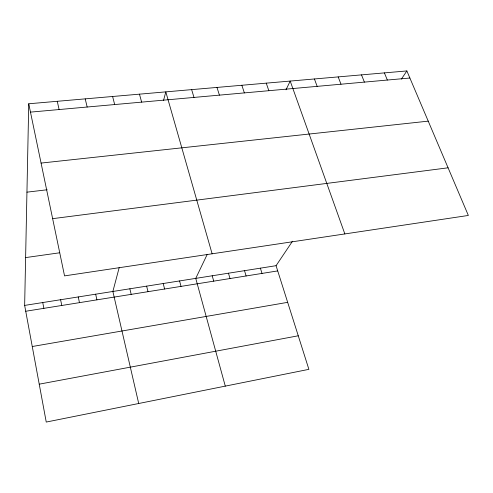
<?xml version="1.0" encoding="UTF-8"?>
<svg xmlns="http://www.w3.org/2000/svg" width="493" height="493" viewBox="0 0 493 493"><rect width="100%" height="100%" fill="white"/><g stroke="black" fill="none" stroke-linecap="round" stroke-linejoin="round"><path stroke-width="0.74" d="M292.491 241.225L276.062 265.69L308.889 369.343L46.243 422.063L24.65 305.407L28.736 103.776L406.867 70.937L468.35 215.447L64.546 275.883L28.736 103.776M119.226 267.502L112.866 291.468L138.712 403.502M163.516 100.523L165.808 91.871L212.113 253.796M207.202 254.456L195.746 278.379L225.283 386.124M286.014 89.806L290.198 81.068L344.847 233.935M401.388 79.096L406.867 70.937M39.23 384.17L298.265 335.788M32.261 346.517L287.672 302.338M25.735 311.249L277.713 270.91M24.65 305.407L276.062 265.69M25.618 257.592L59.715 252.78M52.64 218.664L448.082 167.811M26.949 192.159L47.168 189.768M41.079 163.078L428.226 121.142M30.474 112.121L409.886 78.023M384.392 72.884L387.344 80.051M361.498 74.874L364.389 82.115M338.18 76.902L340.996 84.217M314.417 78.966L317.159 86.361M266.251 83.151L268.845 90.7M241.853 85.271L244.368 92.9M216.988 87.427L219.416 95.143M260.39 268.167L262.011 273.424M191.641 89.627L193.989 97.429M244.522 270.669L246.112 275.969M228.469 273.208L230.021 278.545M212.206 275.778L213.728 281.152M139.47 94.163L141.627 102.131M179.575 280.93L181.023 286.39M163.201 283.518L164.619 289.015M112.607 96.492L114.672 104.559M146.631 286.137L148.005 291.677M85.209 98.871L87.169 107.03M129.856 288.787L131.187 294.37M57.262 101.299L59.111 109.551M95.667 294.185L96.924 299.855M78.245 296.94L79.465 302.647M60.608 299.726L61.779 305.481M42.743 302.548L43.871 308.347"/></g></svg>
